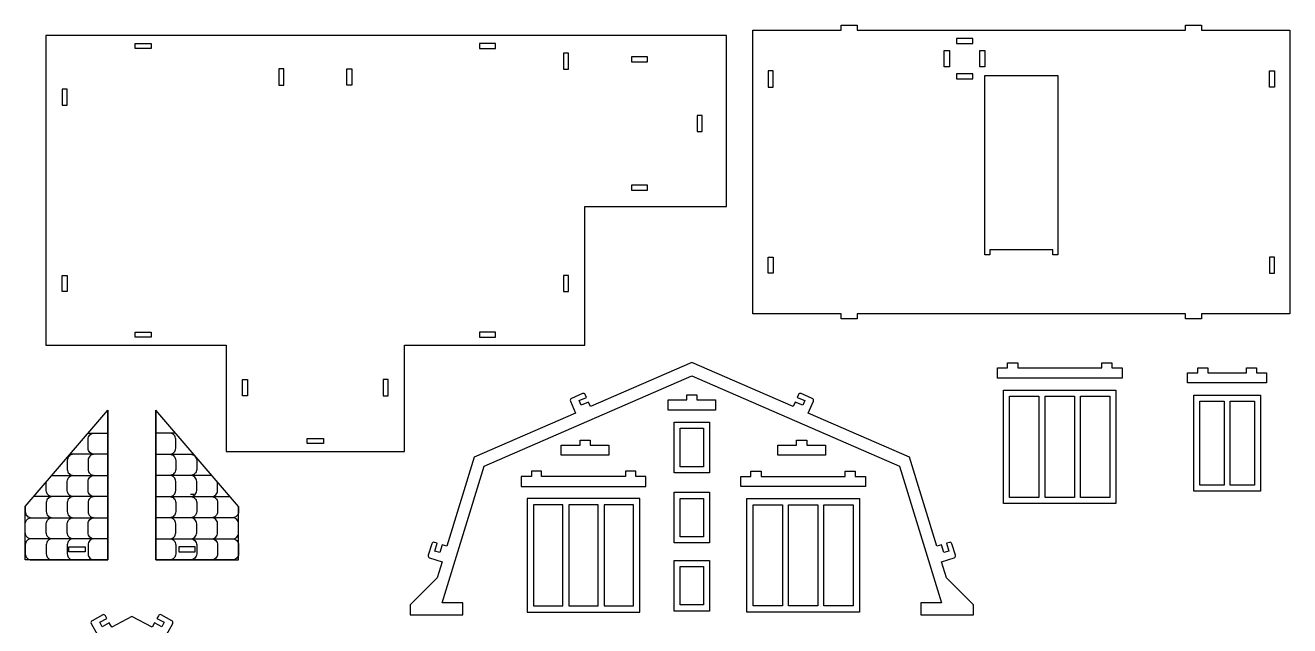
# Model space of a CAD drawing. Extents: x 54.9 to 151.6, y 1985.7 to 2067.1.
# Drawn here: x 54.9 to 117.3, y 2037.5 to 2067.1 of the extents above; entities that cross this region are included whole.
import ezdxf

# ---------------------------------------------------------------- set-up
doc = ezdxf.new("R2010")
doc.units = 0
doc.header["$MEASUREMENT"] = 0
doc.layers.add('LAYER1', color=18, linetype='CONTINUOUS')

msp = doc.modelspace()

# ---------------------------------------------------------------- linework, layer by layer
at = {"layer": 'LAYER1'}
for points in [[(89.479, 2066.639), (55.879, 2066.639), (55.879, 2051.339), (64.779, 2051.339), (64.779, 2046.089), (73.579, 2046.089), (73.579, 2051.339), (82.479, 2051.339), (82.479, 2058.189), (89.479, 2058.189)], [(95.126, 2066.89), (95.126, 2067.14), (95.926, 2067.14), (95.926, 2066.89), (112.126, 2066.89), (112.126, 2067.14), (112.926, 2067.14), (112.926, 2066.89), (117.276, 2066.89), (117.276, 2052.89), (112.926, 2052.89), (112.926, 2052.64), (112.126, 2052.64), (112.126, 2052.89), (95.926, 2052.89), (95.926, 2052.64), (95.126, 2052.64), (95.126, 2052.89), (90.776, 2052.89), (90.776, 2066.89)], [(60.279, 2065.989), (60.279, 2066.239), (61.079, 2066.239), (61.079, 2065.989)], [(78.079, 2065.989), (78.079, 2066.239), (77.279, 2066.239), (77.279, 2065.989)], [(101.626, 2066.24), (101.626, 2066.49), (100.826, 2066.49), (100.826, 2066.24)], [(81.429, 2064.964), (81.679, 2064.964), (81.679, 2065.764), (81.429, 2065.764)], [(85.579, 2065.339), (85.579, 2065.589), (84.779, 2065.589), (84.779, 2065.339)], [(100.226, 2065.89), (100.476, 2065.89), (100.476, 2065.09), (100.226, 2065.09)], [(101.976, 2065.89), (102.226, 2065.89), (102.226, 2065.09), (101.976, 2065.09)], [(67.379, 2064.989), (67.379, 2064.189), (67.629, 2064.189), (67.629, 2064.989)], [(70.979, 2064.989), (70.979, 2064.189), (70.729, 2064.189), (70.729, 2064.989)], [(91.776, 2064.89), (91.526, 2064.89), (91.526, 2064.09), (91.776, 2064.09)], [(101.626, 2064.49), (101.626, 2064.74), (100.826, 2064.74), (100.826, 2064.49)], [(116.276, 2064.89), (116.526, 2064.89), (116.526, 2064.09), (116.276, 2064.09)], [(102.476, 2056.052), (102.476, 2055.802), (102.226, 2055.802), (102.226, 2064.652), (105.826, 2064.652), (105.826, 2055.802), (105.576, 2055.802), (105.576, 2056.052)], [(56.929, 2063.989), (56.679, 2063.989), (56.679, 2063.189), (56.929, 2063.189)], [(88.029, 2061.889), (88.279, 2061.889), (88.279, 2062.689), (88.029, 2062.689)], [(85.579, 2058.989), (85.579, 2059.239), (84.779, 2059.239), (84.779, 2058.989)], [(91.776, 2054.89), (91.526, 2054.89), (91.526, 2055.69), (91.776, 2055.69)], [(116.276, 2054.89), (116.526, 2054.89), (116.526, 2055.69), (116.276, 2055.69)], [(56.929, 2053.989), (56.679, 2053.989), (56.679, 2054.789), (56.929, 2054.789)], [(81.429, 2053.989), (81.679, 2053.989), (81.679, 2054.789), (81.429, 2054.789)], [(60.279, 2051.739), (60.279, 2051.989), (61.079, 2051.989), (61.079, 2051.739)], [(78.079, 2051.739), (78.079, 2051.989), (77.279, 2051.989), (77.279, 2051.739)], [(107.997, 2050.217), (107.997, 2050.467), (108.497, 2050.467), (108.497, 2050.217), (108.997, 2050.217), (108.997, 2049.717), (102.847, 2049.717), (102.847, 2050.217), (103.347, 2050.217), (103.347, 2050.467), (103.847, 2050.467), (103.847, 2050.217)], [(115.136, 2049.975), (115.136, 2050.225), (115.636, 2050.225), (115.636, 2049.975), (116.136, 2049.975), (116.136, 2049.475), (112.236, 2049.475), (112.236, 2049.975), (112.736, 2049.975), (112.736, 2050.225), (113.236, 2050.225), (113.236, 2049.975)], [(65.579, 2049.639), (65.829, 2049.639), (65.829, 2048.839), (65.579, 2048.839)], [(72.779, 2049.639), (72.529, 2049.639), (72.529, 2048.839), (72.779, 2048.839)], [(108.697, 2043.517), (103.147, 2043.517), (103.147, 2049.117), (108.697, 2049.117)], [(87.514, 2048.884), (88.014, 2048.884), (88.014, 2048.634), (88.939, 2048.634), (88.939, 2048.134), (86.589, 2048.134), (86.589, 2048.634), (87.514, 2048.634)], [(104.897, 2043.817), (103.447, 2043.817), (103.447, 2048.817), (104.897, 2048.817)], [(106.647, 2043.817), (105.197, 2043.817), (105.197, 2048.817), (106.647, 2048.817)], [(106.947, 2048.817), (108.397, 2048.817), (108.397, 2043.817), (106.947, 2043.817)], [(115.836, 2044.125), (112.536, 2044.125), (112.536, 2048.875), (115.836, 2048.875)], [(114.036, 2044.425), (112.836, 2044.425), (112.836, 2048.575), (114.036, 2048.575)], [(114.336, 2048.575), (115.536, 2048.575), (115.536, 2044.425), (114.336, 2044.425)], [(88.639, 2045.034), (86.889, 2045.034), (86.889, 2047.534), (88.639, 2047.534)], [(87.189, 2047.234), (88.339, 2047.234), (88.339, 2045.334), (87.189, 2045.334)], [(68.779, 2046.489), (68.779, 2046.739), (69.579, 2046.739), (69.579, 2046.489)], [(82.244, 2046.651), (82.744, 2046.651), (82.744, 2046.401), (83.669, 2046.401), (83.669, 2045.901), (81.319, 2045.901), (81.319, 2046.401), (82.244, 2046.401)], [(92.934, 2046.651), (93.434, 2046.651), (93.434, 2046.401), (94.359, 2046.401), (94.359, 2045.901), (92.009, 2045.901), (92.009, 2046.401), (92.934, 2046.401)], [(80.34, 2044.862), (80.34, 2045.112), (79.84, 2045.112), (79.84, 2044.862), (79.34, 2044.862), (79.34, 2044.362), (85.49, 2044.362), (85.49, 2044.862), (84.99, 2044.862), (84.99, 2045.112), (84.49, 2045.112), (84.49, 2044.862)], [(95.333, 2044.862), (95.333, 2045.112), (95.833, 2045.112), (95.833, 2044.862), (96.333, 2044.862), (96.333, 2044.362), (90.183, 2044.362), (90.183, 2044.862), (90.683, 2044.862), (90.683, 2045.112), (91.183, 2045.112), (91.183, 2044.862)], [(79.64, 2038.162), (85.19, 2038.162), (85.19, 2043.762), (79.64, 2043.762)], [(88.639, 2041.576), (86.889, 2041.576), (86.889, 2044.076), (88.639, 2044.076)], [(87.189, 2043.776), (88.339, 2043.776), (88.339, 2041.876), (87.189, 2041.876)], [(96.033, 2038.162), (90.483, 2038.162), (90.483, 2043.762), (96.033, 2043.762)], [(81.39, 2043.462), (79.94, 2043.462), (79.94, 2038.462), (81.39, 2038.462)], [(81.69, 2038.462), (83.14, 2038.462), (83.14, 2043.462), (81.69, 2043.462)], [(83.44, 2038.462), (84.89, 2038.462), (84.89, 2043.462), (83.44, 2043.462)], [(92.233, 2038.462), (90.783, 2038.462), (90.783, 2043.462), (92.233, 2043.462)], [(93.983, 2038.462), (92.533, 2038.462), (92.533, 2043.462), (93.983, 2043.462)], [(94.283, 2043.462), (95.733, 2043.462), (95.733, 2038.462), (94.283, 2038.462)], [(57.008, 2041.133), (57.008, 2041.383), (57.808, 2041.383), (57.808, 2041.133)], [(63.242, 2041.133), (63.242, 2041.383), (62.442, 2041.383), (62.442, 2041.133)], [(88.639, 2038.21), (86.889, 2038.21), (86.889, 2040.71), (88.639, 2040.71)], [(87.189, 2040.41), (88.339, 2040.41), (88.339, 2038.51), (87.189, 2038.51)]]:
    msp.add_lwpolyline(points, close=True, dxfattribs=at)
msp.add_lwpolyline([(101.664, 2038.522), (100.331, 2039.855), (100.089, 2040.646), (100.71, 2040.837, 0.414214), (100.776, 2040.962), (100.6, 2041.535, 0.414214), (100.476, 2041.602), (100.332, 2041.558), (100.449, 2041.175), (100.21, 2041.102), (100.093, 2041.484), (99.854, 2041.411), (98.506, 2045.809), (93.502, 2047.986), (93.761, 2048.582, 0.414214), (93.709, 2048.713), (93.159, 2048.953, 0.414214), (93.027, 2048.901), (92.967, 2048.763), (93.334, 2048.604), (93.235, 2048.374), (92.868, 2048.534), (92.768, 2048.305), (87.764, 2050.481), (82.76, 2048.305), (82.66, 2048.534), (82.293, 2048.374), (82.193, 2048.604), (82.56, 2048.763), (82.5, 2048.901, 0.414214), (82.369, 2048.953), (81.819, 2048.713, 0.414214), (81.767, 2048.582), (82.026, 2047.986), (77.022, 2045.809), (75.673, 2041.411), (75.434, 2041.484), (75.317, 2041.102), (75.078, 2041.175), (75.195, 2041.558), (75.052, 2041.602, 0.414214), (74.927, 2041.535), (74.751, 2040.962, 0.414214), (74.818, 2040.837), (75.439, 2040.646), (75.197, 2039.855), (73.864, 2038.522), (73.864, 2038.022), (76.464, 2038.022), (76.464, 2038.622), (75.446, 2038.622), (77.514, 2045.369), (87.764, 2049.827), (98.013, 2045.369), (100.081, 2038.622), (99.064, 2038.622), (99.064, 2038.022), (101.664, 2038.022)], format="xyb", close=True, dxfattribs=at)
for points in [[(58.942, 2040.733), (54.86, 2040.733), (54.86, 2043.369), (58.942, 2048.127), (58.94, 2040.733)], [(58.942, 2040.733), (58.942, 2048.127)], [(61.308, 2040.733), (61.308, 2048.127)], [(61.308, 2040.733), (65.39, 2040.733), (65.39, 2043.369), (61.308, 2048.127), (61.309, 2040.733)], [(57.97, 2046.995), (58.265, 2046.995)], [(62.279, 2046.995), (61.985, 2046.995)], [(57.23, 2045.951), (57.075, 2045.951)], [(57.23, 2045.951), (57.075, 2045.951)], [(56.18, 2044.908), (56.195, 2044.908)], [(56.18, 2044.908), (56.195, 2044.908)], [(64.07, 2044.908), (64.055, 2044.908)], [(64.07, 2044.908), (64.055, 2044.908)], [(56.195, 2043.864), (55.284, 2043.864)], [(56.195, 2043.864), (55.284, 2043.864)], [(63.02, 2043.988), (63.175, 2043.988)], [(63.02, 2043.988), (63.175, 2043.988)], [(64.055, 2043.864), (64.966, 2043.864)], [(64.055, 2043.864), (64.966, 2043.864)]]:
    msp.add_lwpolyline(points, dxfattribs=at)
for points in [[(58.942, 2045.951), (58.265, 2045.951, -0.414214), (57.965, 2046.251), (57.965, 2046.695, -0.414214), (58.265, 2046.995), (58.942, 2046.995)], [(61.308, 2045.951), (61.985, 2045.951, 0.414214), (62.285, 2046.251), (62.285, 2046.695, 0.414214), (61.985, 2046.995), (61.308, 2046.995)], [(58.265, 2045.951), (57.23, 2045.951, 0.414214), (56.93, 2045.651), (56.93, 2045.208, 0.414214), (57.23, 2044.908), (58.265, 2044.908)], [(58.265, 2045.951), (57.23, 2045.951, -0.112166), (57.1, 2045.981)], [(58.942, 2045.951), (58.265, 2045.951, 0.414214), (57.965, 2045.651), (57.965, 2045.208, 0.414214), (58.265, 2044.908), (58.941, 2044.908)], [(61.308, 2045.951), (61.985, 2045.951, -0.414214), (62.285, 2045.651), (62.285, 2045.208, -0.414214), (61.985, 2044.908), (61.309, 2044.908)], [(61.985, 2045.951), (63.02, 2045.951, 0.112166), (63.15, 2045.981)], [(61.985, 2045.951), (63.02, 2045.951, -0.414214), (63.32, 2045.651), (63.32, 2045.208, -0.414214), (63.02, 2044.908), (61.985, 2044.908)], [(56.179, 2044.907, -0.013073), (56.195, 2044.908), (57.23, 2044.908)], [(56.18, 2044.908, 0.012511), (56.195, 2044.908), (57.23, 2044.908)], [(58.265, 2043.864), (57.23, 2043.864, -0.414214), (56.93, 2044.164), (56.93, 2044.608, -0.414214), (57.23, 2044.908), (58.265, 2044.908)], [(58.941, 2043.864), (58.265, 2043.864, -0.414214), (57.965, 2044.164), (57.965, 2044.608, -0.414214), (58.265, 2044.908), (58.941, 2044.908)], [(61.309, 2043.864), (61.985, 2043.864, 0.414214), (62.285, 2044.164), (62.285, 2044.608, 0.414214), (61.985, 2044.908), (61.309, 2044.908)], [(61.985, 2043.864), (63.02, 2043.864, 0.414214), (63.32, 2044.164), (63.32, 2044.608, 0.414214), (63.02, 2044.908), (61.985, 2044.908)], [(64.071, 2044.907, 0.013073), (64.055, 2044.908), (63.02, 2044.908)], [(64.07, 2044.908, -0.012511), (64.055, 2044.908), (63.02, 2044.908)], [(57.23, 2043.864), (56.195, 2043.864, -0.414214), (55.895, 2044.164), (55.895, 2044.576)], [(63.02, 2043.864), (64.055, 2043.864, 0.414214), (64.355, 2044.164), (64.355, 2044.576)], [(57.23, 2043.864), (56.195, 2043.864, 0.414214), (55.895, 2043.564), (55.895, 2043.12, 0.414214), (56.195, 2042.82), (57.23, 2042.82)], [(58.265, 2043.864), (57.23, 2043.864, 0.414214), (56.93, 2043.564), (56.93, 2043.12, 0.414214), (57.23, 2042.82), (58.265, 2042.82)], [(58.941, 2043.864), (58.265, 2043.864, 0.414214), (57.965, 2043.564), (57.965, 2043.12, 0.414214), (58.265, 2042.82), (58.941, 2042.82)], [(61.309, 2043.864), (61.985, 2043.864, -0.414214), (62.285, 2043.564), (62.285, 2043.12, -0.414214), (61.985, 2042.82), (61.309, 2042.82)], [(61.985, 2043.864), (63.02, 2043.864, -0.414214), (63.32, 2043.564), (63.32, 2043.12, -0.414214), (63.02, 2042.82), (61.985, 2042.82)], [(63.02, 2043.864), (64.055, 2043.864, -0.414214), (64.355, 2043.564), (64.355, 2043.12, -0.414214), (64.055, 2042.82), (63.02, 2042.82)], [(54.86, 2043.369), (54.86, 2043.12, 0.414214), (55.16, 2042.82), (56.195, 2042.82)], [(65.39, 2043.369), (65.39, 2043.12, -0.414214), (65.09, 2042.82), (64.055, 2042.82)], [(56.195, 2041.777), (55.16, 2041.777, -0.414214), (54.86, 2042.077), (54.86, 2042.52, -0.414214), (55.16, 2042.82), (56.195, 2042.82)], [(56.326, 2041.777), (56.195, 2041.777, -0.414214), (55.895, 2042.077), (55.895, 2042.52, -0.414214), (56.195, 2042.82), (57.23, 2042.82)], [(58.265, 2041.777), (57.23, 2041.777, -0.414214), (56.93, 2042.077), (56.93, 2042.52, -0.414214), (57.23, 2042.82), (58.265, 2042.82)], [(58.941, 2041.777), (58.265, 2041.777, -0.414214), (57.965, 2042.077), (57.965, 2042.52, -0.414214), (58.265, 2042.82), (58.941, 2042.82)], [(61.309, 2041.777), (61.985, 2041.777, 0.414214), (62.285, 2042.077), (62.285, 2042.52, 0.414214), (61.985, 2042.82), (61.309, 2042.82)], [(61.985, 2041.777), (63.02, 2041.777, 0.414214), (63.32, 2042.077), (63.32, 2042.52, 0.414214), (63.02, 2042.82), (61.985, 2042.82)], [(63.924, 2041.777), (64.055, 2041.777, 0.414214), (64.355, 2042.077), (64.355, 2042.52, 0.414214), (64.055, 2042.82), (63.02, 2042.82)], [(64.055, 2041.777), (65.09, 2041.777, 0.414214), (65.39, 2042.077), (65.39, 2042.52, 0.414214), (65.09, 2042.82), (64.055, 2042.82)], [(56.195, 2041.777), (55.16, 2041.777, 0.414214), (54.86, 2041.477), (54.86, 2041.033, 0.414214), (55.16, 2040.733), (56.195, 2040.733)], [(57.23, 2041.777), (56.195, 2041.777, 0.414214), (55.895, 2041.477), (55.895, 2041.033, 0.414214), (56.195, 2040.733), (57.23, 2040.733)], [(58.265, 2041.777), (57.23, 2041.777, 0.414214), (56.93, 2041.477), (56.93, 2041.033, 0.414214), (57.23, 2040.733), (58.265, 2040.733)], [(58.941, 2041.777), (58.265, 2041.777, 0.414214), (57.965, 2041.477), (57.965, 2041.033, 0.414214), (58.265, 2040.733), (58.94, 2040.733)], [(61.309, 2041.777), (61.985, 2041.777, -0.414214), (62.285, 2041.477), (62.285, 2041.033, -0.414214), (61.985, 2040.733), (61.309, 2040.733)], [(61.985, 2041.777), (63.02, 2041.777, -0.414214), (63.32, 2041.477), (63.32, 2041.033, -0.414214), (63.02, 2040.733), (61.985, 2040.733)], [(63.02, 2041.777), (64.055, 2041.777, -0.414214), (64.355, 2041.477), (64.355, 2041.033, -0.414214), (64.055, 2040.733), (63.02, 2040.733)], [(64.055, 2041.777), (65.09, 2041.777, -0.414214), (65.39, 2041.477), (65.39, 2041.033, -0.414214), (65.09, 2040.733), (64.055, 2040.733)], [(61.827, 2037.028), (62.136, 2037.6, 0.414214), (62.095, 2037.735), (61.567, 2038.02, 0.414214), (61.432, 2037.98), (61.361, 2037.848), (61.713, 2037.658), (61.594, 2037.438), (61.242, 2037.628), (61.123, 2037.408), (60.125, 2037.947), (59.127, 2037.408), (59.008, 2037.628), (58.656, 2037.438), (58.537, 2037.658), (58.889, 2037.848), (58.818, 2037.98, 0.414214), (58.683, 2038.02), (58.155, 2037.735, 0.414214), (58.114, 2037.6), (58.423, 2037.028)]]:
    msp.add_lwpolyline(points, format="xyb", dxfattribs=at)

doc.saveas('drawing.dxf')
